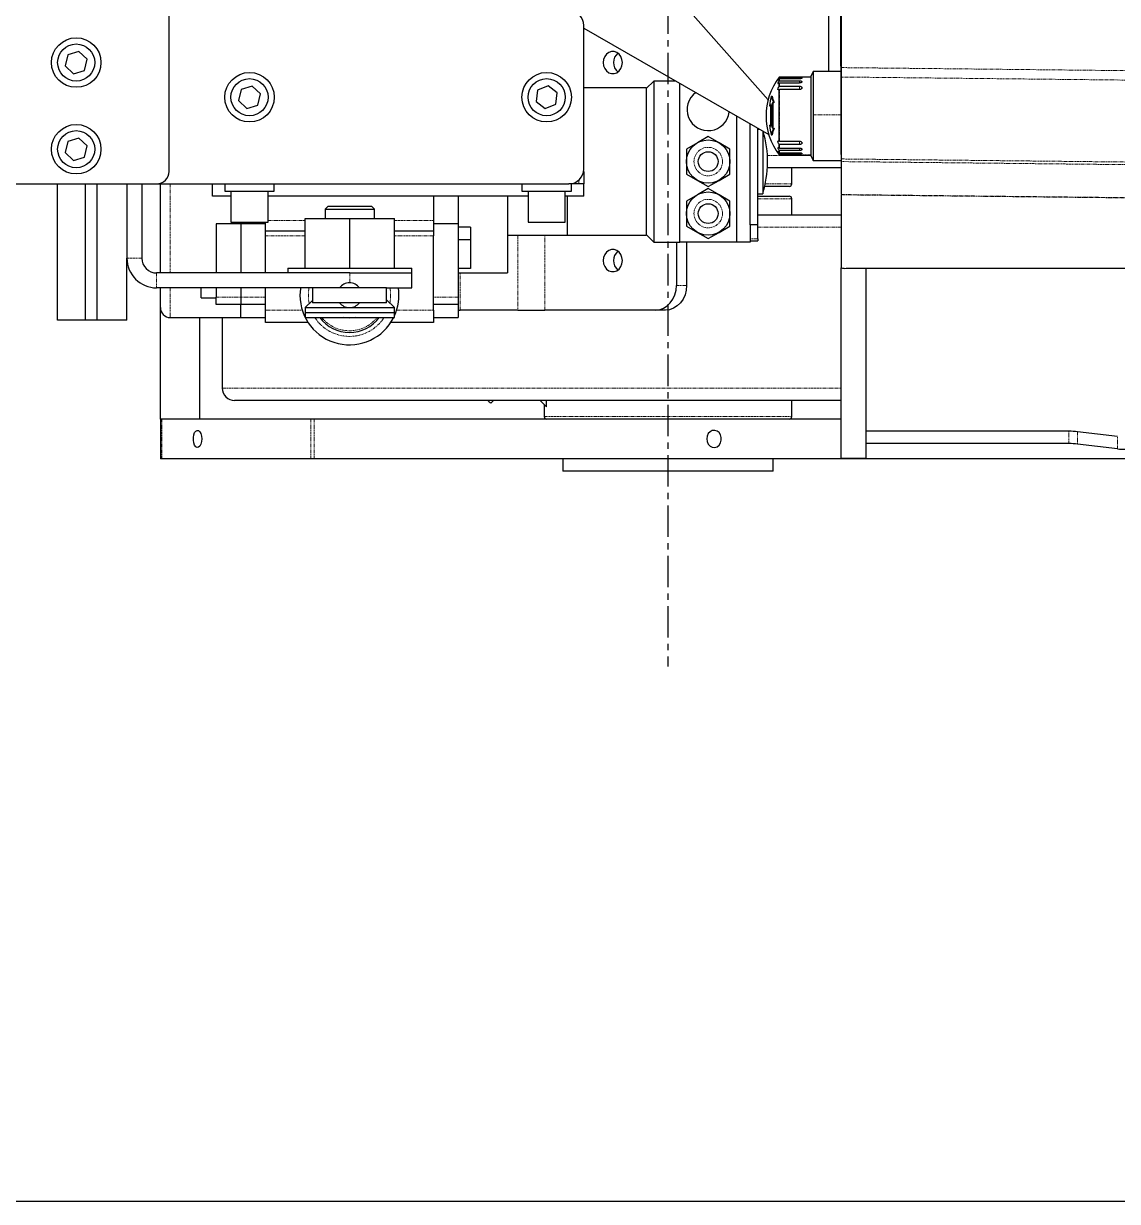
# Model space of a CAD drawing. Header units: millimetres. Extents: x -18594 to 273470, y -238787 to 48452.
# Drawn here: x 178464.8 to 178906.5, y -32694 to -32218.3 of the extents above; entities that cross this region are included whole.
import ezdxf

# ---------------------------------------------------------------- set-up
doc = ezdxf.new("R2010")
doc.units = ezdxf.units.MM
doc.linetypes.add('Xref AGV layout$0$CENTERX2', pattern=[20.32, 12.7, -2.54, 2.54, -2.54])
doc.linetypes.add('Xref AGV layout$0$PHANTOM', pattern=[2.5, 1.25, -0.25, 0.25, -0.25, 0.25, -0.25])
doc.layers.add('AM_BOR', color=4, linetype='Continuous', lineweight=25)
doc.layers.add('Xref AGV layout$0$ANNOTATION', color=5, linetype='Continuous')

# ---------------------------------------------------------------- blocks, each defined once
blk = doc.blocks.new('Xref AGV layout$0$A$C6D3E55E3')
at = {"color": 7, "linetype": 'Continuous', "lineweight": 25}
for p, q in [((2142.25, 702.23), (2142.25, 771.82)), ((2146.94, 762.73), (2146.94, 705.27)), ((2147.25, 761.24), (2147.25, 703.78)), ((2070.87, 743.82), (2117.7, 690.79)), ((1875.75, 661.82), (1875.75, 729.82)), ((2043.25, 721.32), (2043.23, 721.32)), ((2043.25, 662.82), (2043.25, 720.82)), ((2043.25, 719.67), (2117.95, 676.79)), ((1834.87, 708.98), (1833.83, 704.48)), ((1839.29, 710.32), (1834.87, 708.98)), ((1842.67, 707.17), (1839.29, 710.32)), ((1833.83, 704.48), (1837.2, 701.32)), ((1841.62, 702.67), (1842.67, 707.17)), ((2146.94, 705.27), (2147.25, 703.78)), ((1837.2, 701.32), (1841.62, 702.67)), ((2134.95, 699.98), (2122.36, 699.98)), ((2122.36, 699.73), (2130.38, 699.73)), ((2135.88, 702.23), (2134.95, 700.23)), ((2134.95, 700.23), (2134.95, 684.6)), ((2147.1, 702.23), (2135.88, 702.23)), ((2135.88, 702.23), (2135.88, 684.64)), ((2147.1, 703.01), (2147.1, 670.26)), ((2147.18, 701.58), (2147.25, 699.98)), ((2147.25, 699.98), (2147.25, 666.88)), ((1904.87, 694.98), (1903.83, 690.48)), ((1909.29, 696.32), (1904.87, 694.98)), ((1912.67, 693.17), (1909.29, 696.32)), ((2024.58, 694.63), (2023.98, 690.05)), ((2028.84, 696.4), (2024.58, 694.63)), ((2032.51, 693.6), (2028.84, 696.4)), ((2068.5, 695.57), (2043.25, 695.57)), ((2071.5, 698.32), (2068.5, 695.32)), ((2068.5, 695.57), (2068.5, 636.07)), ((2080.44, 698.32), (2071.5, 698.32)), ((2071.5, 698.32), (2071.5, 633.32)), ((2082, 633.32), (2082, 697.43)), ((2122.16, 698.38), (2122.16, 699.19)), ((2122.16, 696.17), (2122.16, 697.49)), ((2122.16, 674.11), (2122.16, 694.89)), ((2130.38, 699.28), (2122.36, 699.28)), ((2122.36, 698.48), (2130.38, 698.48)), ((2130.38, 697.56), (2122.36, 697.56)), ((2122.36, 696.26), (2130.38, 696.26)), ((2130.38, 694.94), (2122.36, 694.94)), ((1903.83, 690.48), (1907.2, 687.32)), ((1911.62, 688.67), (1912.67, 693.17)), ((2023.98, 690.05), (2027.65, 687.24)), ((2031.92, 689.02), (2032.51, 693.6)), ((2118.99, 692.19), (2119.32, 692.19)), ((2119.83, 689.84), (2120.18, 689.84)), ((1907.2, 687.32), (1911.62, 688.67)), ((2027.65, 687.24), (2031.92, 689.02)), ((2118.29, 688.38), (2118.61, 688.38)), ((2118.74, 680.32), (2118.74, 688.59)), ((2119.25, 689.09), (2119.25, 679.86)), ((2119.59, 689.09), (2119.59, 679.86)), ((2105, 633.32), (2105, 684.22)), ((2110.5, 640.32), (2110.5, 681.07)), ((2118.29, 680.48), (2118.61, 680.48)), ((2134.95, 684.6), (2134.95, 668.24)), ((2135.88, 684.64), (2135.88, 666.24)), ((2093.5, 675.93), (2089.12, 673.4)), ((2097.87, 673.4), (2093.5, 675.93)), ((2113.5, 640.32), (2113.5, 679.35)), ((2114.41, 678.82), (2113.5, 678.82)), ((2115.5, 678.2), (2115.5, 652.82)), ((2118.99, 676.63), (2119.32, 676.63)), ((2119.83, 679.15), (2120.18, 679.15)), ((1834.87, 673.98), (1833.83, 669.48)), ((1839.29, 675.32), (1834.87, 673.98)), ((1842.67, 672.17), (1839.29, 675.32)), ((1841.62, 667.67), (1842.67, 672.17)), ((2089.12, 673.4), (2084.75, 670.87)), ((2084.75, 670.87), (2084.75, 665.82)), ((2102.25, 670.87), (2097.87, 673.4)), ((2102.25, 665.82), (2102.25, 670.87)), ((2122.16, 671.36), (2122.16, 672.77)), ((2122.36, 674.07), (2130.38, 674.07)), ((2130.38, 672.68), (2122.36, 672.68)), ((2122.36, 671.3), (2130.38, 671.3)), ((1833.83, 669.48), (1837.2, 666.32)), ((1837.2, 666.32), (1841.62, 667.67)), ((2122.16, 669.5), (2122.16, 670.4)), ((2130.38, 670.3), (2122.36, 670.3)), ((2122.36, 669.41), (2130.38, 669.41)), ((2130.38, 668.87), (2122.36, 668.87)), ((2122.36, 668.48), (2134.95, 668.48)), ((2134.95, 668.24), (2134.95, 668.23)), ((2134.95, 668.23), (2135.88, 666.23)), ((2135.88, 666.24), (2135.88, 666.23)), ((2135.88, 666.23), (2147.22, 666.23)), ((2147.1, 670.26), (2147.25, 666.88)), ((2147.22, 667.41), (2147.22, 656.41)), ((2147.24, 666.36), (2147.25, 665.82)), ((2043.16, 661.82), (2043.25, 661.82)), ((2043.25, 662.32), (2043.23, 662.32)), ((2043.25, 661.82), (2043.25, 656.82)), ((2084.75, 665.82), (2084.75, 660.77)), ((2102.25, 660.77), (2102.25, 665.82)), ((2147.25, 663.32), (2117.43, 663.32)), ((2127.25, 656.82), (2127.25, 663.32)), ((2147.25, 665.82), (2147.25, 652.5)), ((1805.75, 656.82), (1870.75, 656.82)), ((1830.75, 601.82), (1830.75, 656.82)), ((1842.04, 601.82), (1842.04, 656.82)), ((1846.75, 601.82), (1846.75, 656.82)), ((1858.75, 656.82), (1858.75, 626.82)), ((1864.75, 656.82), (1864.75, 626.82)), ((1870.75, 656.82), (2037.25, 656.82)), ((1872.25, 620.82), (1872.25, 656.82)), ((1893.25, 651.82), (1893.25, 656.82)), ((1898.25, 656.82), (1898.25, 653.82)), ((1918.25, 653.82), (1918.25, 656.82)), ((2018.25, 656.82), (2018.25, 653.82)), ((2041.25, 656.82), (2037.25, 656.82)), ((2038.25, 653.82), (2038.25, 656.82)), ((2043.25, 656.82), (2041.25, 656.82)), ((2043.25, 651.82), (2043.25, 656.82)), ((2084.75, 660.77), (2089.12, 658.24)), ((2089.12, 658.24), (2093.5, 655.72)), ((2093.5, 655.72), (2097.87, 658.24)), ((2097.87, 658.24), (2102.25, 660.77)), ((1900.75, 651.82), (1893.25, 651.82)), ((1898.25, 653.82), (1918.25, 653.82)), ((1900.75, 653.82), (1900.75, 641.32)), ((1915.75, 641.32), (1915.75, 653.82)), ((2020.75, 651.82), (1915.75, 651.82)), ((1982.5, 651.82), (1982.5, 641.96)), ((1992.5, 651.82), (1992.5, 640.64)), ((2012.5, 651.82), (2012.5, 620.82)), ((2018.25, 653.82), (2038.25, 653.82)), ((2020.75, 653.82), (2020.75, 641.32)), ((2035.75, 641.32), (2035.75, 653.82)), ((2043.25, 651.82), (2035.75, 651.82)), ((2036.5, 651.82), (2036.5, 636.07)), ((2089.12, 652.4), (2084.75, 649.87)), ((2093.5, 654.93), (2089.12, 652.4)), ((2097.87, 652.4), (2093.5, 654.93)), ((2102.25, 649.87), (2097.87, 652.4)), ((2113.5, 652.82), (2115.5, 652.82)), ((2113.5, 651.82), (2126.25, 651.82)), ((2126.25, 655.82), (2116.33, 655.82)), ((2147.22, 656.41), (2147.25, 652.5)), ((2147.25, 652.21), (2147.25, 622.95)), ((1940, 647.82), (1938.75, 646.57)), ((1940, 647.82), (1957.5, 647.82)), ((1958.75, 646.57), (1957.5, 647.82)), ((2084.75, 649.87), (2084.75, 644.82)), ((2102.25, 644.82), (2102.25, 649.87)), ((2127.25, 644.32), (2127.25, 650.82)), ((1930.75, 622.82), (1930.75, 642.82)), ((1930.75, 642.82), (1948.75, 642.82)), ((1938.75, 646.57), (1938.75, 642.82)), ((1938.75, 646.57), (1958.75, 646.57)), ((1948.75, 622.82), (1948.75, 642.82)), ((1948.75, 642.82), (1966.75, 642.82)), ((1958.75, 642.82), (1958.75, 646.57)), ((1966.75, 622.82), (1966.75, 642.82)), ((2084.75, 644.82), (2084.75, 639.77)), ((2102.25, 639.77), (2102.25, 644.82)), ((2113.5, 644.32), (2147.25, 644.32)), ((1904.75, 640.64), (1894.75, 640.64)), ((1894.75, 640.64), (1894.75, 620.82)), ((1900.75, 641.32), (1915.75, 641.32)), ((1904.75, 640.64), (1904.75, 641.32)), ((1904.75, 640.64), (1904.75, 620.82)), ((1914.75, 640.64), (1904.75, 640.64)), ((1914.75, 637.82), (1914.75, 641.32)), ((1914.75, 637.82), (1930.75, 637.82)), ((1914.75, 635.82), (1914.75, 637.82)), ((1966.75, 637.82), (1982.5, 637.82)), ((1982.5, 641.96), (1982.5, 637.82)), ((1992.5, 640.64), (1982.5, 640.64)), ((1982.5, 637.82), (1982.5, 635.82)), ((1992.5, 640.64), (1992.5, 611.07)), ((1997.5, 639.29), (1992.5, 639.29)), ((1997.5, 639.29), (1997.5, 634.28)), ((2020.75, 641.32), (2035.75, 641.32)), ((2084.75, 639.77), (2089.12, 637.24)), ((2097.87, 637.24), (2102.25, 639.77)), ((2110.5, 640.32), (2110.5, 633.32)), ((2113.5, 640.32), (2110.5, 640.32)), ((2113.5, 634.63), (2113.5, 640.32)), ((1914.75, 620.82), (1914.75, 635.82)), ((1982.5, 605.82), (1982.5, 635.82)), ((1997.5, 634.28), (1992.5, 634.28)), ((1997.5, 634.28), (1997.5, 622.61)), ((2012.5, 636.07), (2036.5, 636.07)), ((2036.5, 636.07), (2068.5, 636.07)), ((2068.5, 636.32), (2071.5, 633.32)), ((2071.5, 633.32), (2082, 633.32)), ((2080.66, 633.32), (2080.66, 615.82)), ((2105, 633.32), (2082, 633.32)), ((2084.8, 633.32), (2084.8, 615.82)), ((2089.12, 637.24), (2093.5, 634.72)), ((2093.5, 634.72), (2097.87, 637.24)), ((2110.5, 633.32), (2105, 633.32)), ((2110.5, 633.82), (2113.5, 633.82)), ((2113.5, 634.63), (2113.5, 633.82)), ((1858.75, 601.82), (1858.75, 626.82)), ((1948.75, 620.82), (1870.75, 620.82)), ((1923.75, 622.82), (1923.75, 620.82)), ((1923.75, 622.82), (1973.75, 622.82)), ((1948.75, 620.82), (1973.75, 620.82)), ((1973.75, 620.82), (1973.75, 622.82)), ((1973.75, 614.82), (1973.75, 620.82)), ((1997.5, 622.61), (1992.5, 622.61)), ((1992.5, 620.82), (2012.5, 620.82)), ((2147.25, 545.85), (2147.25, 622.95)), ((2149.25, 622.71), (2633.98, 622.71)), ((2157.25, 545.85), (2157.25, 622.71)), ((1933.62, 614.82), (1870.75, 614.82)), ((1872.25, 606.82), (1872.25, 614.82)), ((1888.75, 610.82), (1888.75, 614.82)), ((1894.75, 614.82), (1894.75, 611.07)), ((1904.75, 614.82), (1904.75, 611.07)), ((1914.75, 605.82), (1914.75, 614.82)), ((1933.62, 614.82), (1933.62, 608.82)), ((1963.62, 614.82), (1933.62, 614.82)), ((1963.62, 608.82), (1963.62, 614.82)), ((1963.62, 614.82), (1973.75, 614.82)), ((1888.75, 610.82), (1894.75, 610.82)), ((1894.75, 608.07), (1894.75, 611.07)), ((1904.75, 611.07), (1904.75, 608.07)), ((1933.62, 609.7), (1930.75, 606.82)), ((1966.75, 606.82), (1963.62, 609.95)), ((1992.5, 611.07), (1992.5, 608.07)), ((1872.25, 561.82), (1872.25, 606.82)), ((1904.75, 608.07), (1894.75, 608.07)), ((1904.75, 602.82), (1904.75, 608.07)), ((1914.75, 608.07), (1904.75, 608.07)), ((1914.75, 600.82), (1914.75, 605.82)), ((1930.7, 604.82), (1930.7, 602.82)), ((1930.7, 604.82), (1966.8, 604.82)), ((1930.75, 606.82), (1930.75, 604.82)), ((1930.75, 606.82), (1966.75, 606.82)), ((1963.62, 608.82), (1933.62, 608.82)), ((1966.75, 604.82), (1966.75, 606.82)), ((1966.8, 602.82), (1966.8, 604.82)), ((1992.5, 608.07), (1982.5, 608.07)), ((1982.5, 605.82), (1982.5, 600.82)), ((1992.5, 608.07), (1992.5, 602.82)), ((1992.5, 605.82), (1993.29, 605.82)), ((2016.6, 605.82), (1993.29, 605.82)), ((2016.6, 605.82), (2027.58, 605.82)), ((2072.1, 605.82), (2027.58, 605.82)), ((2076.24, 605.82), (2072.1, 605.82)), ((1842.04, 601.82), (1830.75, 601.82)), ((1846.75, 601.82), (1842.04, 601.82)), ((1858.75, 601.82), (1846.75, 601.82)), ((1876.25, 602.82), (1904.75, 602.82)), ((1888.25, 561.82), (1888.25, 602.82)), ((1897.25, 602.82), (1897.25, 574.32)), ((1904.75, 602.82), (1914.75, 602.82)), ((1931.92, 600.82), (1914.75, 600.82)), ((1930.7, 602.82), (1966.8, 602.82)), ((1982.5, 600.82), (1965.33, 600.82)), ((1982.5, 602.82), (1992.5, 602.82)), ((2075.76, 569.32), (1902.25, 569.32)), ((2005.68, 568.18), (2006.82, 569.32)), ((2025.67, 569.32), (2028.18, 566.81)), ((2027.25, 567.74), (2027.25, 562.82)), ((2028.18, 566.81), (2028.18, 569.32)), ((2147.25, 569.32), (2075.76, 569.32)), ((2127.25, 562.82), (2127.25, 569.32)), ((1872.25, 561.82), (1872.25, 545.82)), ((1872.79, 561.82), (1872.25, 561.82)), ((1933.02, 561.82), (1872.79, 561.82)), ((1934.41, 561.82), (1933.02, 561.82)), ((2147.25, 561.82), (1934.41, 561.82)), ((2239.18, 556.88), (2157.25, 556.88)), ((2258.78, 554.74), (2242.71, 556.7)), ((2157.25, 545.9), (2157.25, 551.92)), ((2239.18, 551.92), (2157.25, 551.92)), ((2258.78, 549.78), (2242.71, 551.74)), ((1872.79, 545.82), (1872.25, 545.82)), ((1933.02, 545.82), (1872.79, 545.82)), ((1934.41, 545.82), (1933.02, 545.82)), ((2147.25, 545.82), (1934.41, 545.82)), ((2034.75, 545.82), (2034.75, 540.82)), ((2119.75, 540.82), (2119.75, 545.82)), ((2157.25, 545.85), (2147.25, 545.85)), ((2147.25, 545.85), (2147.25, 545.82)), ((2157.25, 545.82), (2147.25, 545.82)), ((2157.25, 545.85), (2157.25, 545.82)), ((2263.33, 545.82), (2157.25, 545.82)), ((2107.3, 540.82), (2034.75, 540.82)), ((2119.75, 540.82), (2107.3, 540.82))]:
    blk.add_line(p, q, dxfattribs=at)
at = {"color": 8, "linetype": 'Xref AGV layout$0$PHANTOM', "lineweight": 18}
for p, q in [((2122.16, 699.63), (2122.16, 699.88)), ((2122.36, 699.73), (2122.36, 699.98)), ((2130.38, 699.73), (2130.38, 699.28)), ((2147.25, 703.78), (3144.55, 693.07)), ((3144.86, 689.27), (2147.25, 699.98)), ((2122.36, 698.48), (2122.36, 699.28)), ((2122.36, 696.26), (2122.36, 697.56)), ((2122.36, 674.07), (2122.36, 694.94)), ((2130.38, 698.48), (2130.38, 697.56)), ((2130.38, 696.26), (2130.38, 695.08)), ((2130.38, 695.08), (2130.38, 694.94)), ((2118.61, 688.73), (2118.71, 688.73)), ((2119.25, 689.09), (2119.59, 689.09)), ((2119.4, 689.48), (2119.74, 689.48)), ((2135.88, 684.64), (2147.1, 684.64)), ((2118.61, 680.16), (2118.7, 680.16)), ((2119.25, 679.86), (2119.59, 679.86)), ((2119.4, 679.47), (2119.74, 679.47)), ((2122.36, 671.3), (2122.36, 672.68)), ((2130.38, 674.07), (2130.38, 673.87)), ((2130.38, 673.87), (2130.38, 672.68)), ((2130.38, 671.3), (2130.38, 670.3)), ((2117.43, 668.32), (2134.95, 668.32)), ((2122.16, 668.58), (2122.16, 668.98)), ((2122.36, 669.41), (2122.36, 670.3)), ((2122.36, 668.49), (2122.36, 668.87)), ((2134.95, 668.49), (2122.36, 668.49)), ((2122.36, 668.48), (2122.36, 668.49)), ((2130.38, 669.41), (2130.38, 668.87)), ((2134.95, 668.24), (2135.88, 666.24)), ((2147.25, 666.88), (3149.97, 656.11)), ((3150.22, 655.04), (2147.25, 665.82)), ((1876.25, 656.82), (1876.25, 620.82)), ((2041.25, 656.82), (2041.25, 658.35)), ((2116.55, 656.82), (2127.25, 656.82)), ((2147.25, 652.5), (3156.35, 641.66)), ((3156.42, 641.55), (2147.25, 652.39)), ((2127.25, 650.82), (2113.5, 650.82)), ((1915.75, 641.96), (1930.75, 641.96)), ((1966.75, 641.96), (1982.5, 641.96)), ((2147.25, 639.32), (2113.5, 639.32)), ((1930.75, 635.82), (1914.75, 635.82)), ((1982.5, 635.82), (1966.75, 635.82)), ((2016.6, 636.07), (2016.6, 605.82)), ((2027.58, 605.82), (2027.58, 636.07)), ((2113.5, 634.63), (2110.5, 634.63)), ((1864.75, 626.82), (1858.75, 626.82)), ((1870.75, 620.82), (1870.75, 614.82)), ((1948.75, 620.82), (1948.75, 616.82)), ((1993.29, 605.82), (1993.29, 620.82)), ((1876.25, 614.82), (1876.25, 602.82)), ((2080.66, 615.82), (2084.8, 615.82)), ((1894.75, 611.07), (1904.75, 611.07)), ((1914.75, 611.07), (1904.75, 611.07)), ((1992.5, 611.07), (1982.5, 611.07)), ((1914.75, 605.82), (1929.54, 605.82)), ((1967.7, 605.82), (1982.5, 605.82)), ((1897.25, 574.32), (2147.25, 574.32)), ((1872.79, 561.82), (1872.79, 545.82)), ((1933.02, 561.82), (1933.02, 545.82)), ((1934.41, 561.82), (1934.41, 545.82)), ((2027.25, 562.82), (2076.82, 562.82)), ((2076.82, 562.82), (2127.25, 562.82)), ((2239.18, 551.92), (2239.18, 556.88)), ((2242.71, 556.7), (2242.71, 551.74)), ((2258.78, 549.78), (2258.78, 554.74)), ((2263.3, 545.9), (2157.25, 545.9))]:
    blk.add_line(p, q, dxfattribs=at)
at = {"color": 7, "linetype": 'Continuous', "lineweight": 25, "flags": 128}
for points in [[(2058.83, 705.82), (2058.68, 707.09), (2058.22, 708.25), (2057.5, 709.22), (2056.58, 709.92), (2055.53, 710.28), (2054.43, 710.28), (2053.38, 709.92), (2052.46, 709.22), (2051.74, 708.25), (2051.28, 707.09), (2051.13, 705.82), (2051.28, 704.55), (2051.74, 703.39), (2052.46, 702.42), (2053.38, 701.73), (2054.43, 701.37), (2055.53, 701.37), (2056.58, 701.73), (2057.5, 702.42), (2058.22, 703.39), (2058.68, 704.55), (2058.83, 705.82)], [(2058.83, 625.82), (2058.68, 627.09), (2058.22, 628.25), (2057.5, 629.22), (2056.58, 629.92), (2055.53, 630.28), (2054.43, 630.28), (2053.38, 629.92), (2052.46, 629.22), (2051.74, 628.25), (2051.28, 627.09), (2051.13, 625.82), (2051.28, 624.55), (2051.74, 623.39), (2052.46, 622.42), (2053.38, 621.73), (2054.43, 621.37), (2055.53, 621.37), (2056.58, 621.73), (2057.5, 622.42), (2058.22, 623.39), (2058.68, 624.55), (2058.83, 625.82)], [(1928.85, 614.82), (1928.8, 614.49), (1928.62, 611.82)], [(2072.1, 605.82), (2073.77, 606.01), (2075.38, 606.58), (2076.86, 607.51), (2078.16, 608.75), (2079.22, 610.27), (2080.01, 612), (2080.5, 613.87), (2080.66, 615.82)], [(2084.8, 615.82), (2084.63, 613.87), (2084.15, 612), (2083.35, 610.27), (2082.29, 608.75), (2080.99, 607.51), (2079.51, 606.58), (2077.91, 606.01), (2076.24, 605.82)], [(1948.62, 602.51), (1946.81, 602.69), (1946.23, 602.82)], [(1951.02, 602.82), (1950.44, 602.69), (1948.62, 602.51)], [(1888.99, 553.82), (1888.89, 552.7), (1888.62, 551.7), (1888.21, 550.93), (1887.68, 550.48), (1887.12, 550.38), (1886.57, 550.66), (1886.09, 551.28), (1885.74, 552.18), (1885.56, 553.25), (1885.56, 554.39), (1885.74, 555.46), (1886.09, 556.36), (1886.57, 556.98), (1887.12, 557.26), (1887.68, 557.17), (1888.21, 556.71), (1888.62, 555.94), (1888.89, 554.94), (1888.99, 553.82)], [(2092.92, 553.82), (2093.08, 552.7), (2093.55, 551.7), (2094.26, 550.93), (2095.15, 550.48), (2096.12, 550.38), (2097.06, 550.66), (2097.88, 551.28), (2098.48, 552.18), (2098.79, 553.25), (2098.79, 554.39), (2098.48, 555.46), (2097.88, 556.36), (2097.06, 556.98), (2096.12, 557.26), (2095.15, 557.17), (2094.26, 556.71), (2093.55, 555.94), (2093.08, 554.94), (2092.92, 553.82)]]:
    blk.add_lwpolyline(points, dxfattribs=at)
at = {"color": 7, "linetype": 'Continuous', "lineweight": 25}
for centre, radius in [((1838.25, 705.82), 10), ((1838.25, 705.82), 7.5), ((1908.25, 691.82), 10), ((2028.25, 691.82), 10), ((1908.25, 691.82), 7.5), ((2028.25, 691.82), 7.5), ((1838.25, 670.82), 10), ((1838.25, 670.82), 7.5), ((2093.5, 665.82), 8.75), ((2093.5, 665.82), 4), ((2093.5, 644.82), 8.75), ((2093.5, 644.82), 4)]:
    blk.add_circle(centre, radius, dxfattribs=at)
at = {"color": 8, "linetype": 'Xref AGV layout$0$PHANTOM', "lineweight": 18}
for centre in [(2093.5, 665.82), (2093.5, 644.82)]:
    blk.add_circle(centre, 5.75, dxfattribs=at)
at = {"color": 7, "linetype": 'Continuous', "lineweight": 25}
for centre, radius, start, end in [((2037.25, 720.82), 6, 0, 90), ((2059.94, 705.94), 4.68, 128.1646, 181.4608), ((2059.94, 705.7), 4.68, 178.5399, 231.8347), ((2142.55, 684.23), 25.7, 142.4801, 217.5199), ((2122.36, 699.73), 0.25, 90, 142.4801), ((2093.5, 686.82), 8.5, 126.0246, 353.2437), ((2141.61, 686.05), 23.44, 164.816, 174.2976), ((2126.5, 693.56), 7.63, 190.3647, 209.1678), ((2126.75, 693.57), 7.55, 190.5191, 209.5527), ((2128.21, 679.3), 13.46, 128.5061, 130.8811), ((2128.53, 679.18), 13.54, 128.0815, 130.4638), ((2125.92, 681.74), 10.11, 136.2699, 138.9753), ((2141.98, 682.82), 23.81, 185.6541, 195.0622), ((2125.2, 687.12), 9.59, 223.8432, 226.5528), ((2125.48, 687.16), 9.59, 224.2182, 225.3325), ((2074.25, 665.82), 43.25, 342.5077, 16.4428), ((2127.44, 675.2), 8.57, 152.5683, 170.3736), ((2127.68, 675.2), 8.48, 152.1998, 170.2314), ((2127.63, 689.96), 13.33, 231.9017, 234.2113), ((2127.92, 690.06), 13.37, 232.3057, 234.6297), ((2122.36, 668.73), 0.25, 217.5199, 270), ((1870.75, 661.82), 5, 270, 0), ((2037.25, 662.82), 6, 270, 0), ((2126.25, 656.82), 1, 270, 0), ((2126.25, 650.82), 1, 0, 90), ((2059.94, 625.94), 4.68, 128.1653, 181.4601), ((1870.75, 626.82), 12, 180, 270), ((1870.75, 626.82), 6, 180, 270), ((2059.94, 625.7), 4.68, 178.5392, 231.8354), ((2148.76, 626.99), 4.31, 249.5471, 276.5554), ((1948.62, 611.82), 5, 36.8699, 143.1301), ((1948.62, 611.82), 20, 335.3332, 8.6269), ((1948.62, 611.82), 20, 180, 333.2563), ((1876.25, 606.82), 4, 180, 270), ((1948.62, 611.82), 5, 216.8699, 323.1301), ((1948.62, 611.82), 15, 216.8699, 323.1301), ((1902.25, 574.32), 5, 180, 270), ((2048.77, 613.63), 62.63, 225.023, 226.5211), ((2028.25, 562.82), 1, 180, 270), ((2126.25, 562.82), 1, 270, 0), ((2239.39, 525.97), 30.91, 83.8275, 90.3934), ((2239.39, 521.03), 30.89, 83.8257, 90.3952), ((2262.11, 580.49), 30.89, 263.8256, 270.3953)]:
    blk.add_arc(centre, radius, start, end, dxfattribs=at)
at = {"color": 8, "linetype": 'Xref AGV layout$0$PHANTOM', "lineweight": 18}
for radius, start, end in [(16.61, 169.5931, 191.7581), (16.61, 348.9742, 10.4069), (16.61, 212.814, 270), (14.33, 218.9186, 270), (14.33, 270, 321.0814), (16.61, 270, 327.186)]:
    blk.add_arc((1948.62, 611.82), radius, start, end, dxfattribs=at)
at = {"color": 7, "linetype": 'Continuous', "lineweight": 25}
for points, knots in [([(2146.94, 705.27), (2146.96, 704.87), (2146.98, 704.43), (2147.01, 704.13), (2147.02, 704.1)], [0, 0, 0, 0, 0.900443, 1, 1, 1, 1]), ([(2122.16, 699.19), (2122.07, 699.09), (2121.91, 698.91), (2121.75, 698.78), (2121.67, 698.77), (2121.68, 698.84), (2121.74, 698.99), (2121.86, 699.19), (2122.01, 699.41), (2122.12, 699.57), (2122.16, 699.63)], [0, 0, 0, 0, 0.196084, 0.324158, 0.453061, 0.563754, 0.666921, 0.777317, 0.905879, 1, 1, 1, 1]), ([(2122.16, 699.63), (2122.18, 699.65), (2122.2, 699.68), (2122.25, 699.71), (2122.31, 699.73), (2122.34, 699.73), (2122.36, 699.73)], [0, 0, 0, 0, 0.253716, 0.503942, 0.75238, 1, 1, 1, 1]), ([(2130.38, 699.73), (2130.49, 699.73), (2130.71, 699.73), (2131, 699.7), (2131.22, 699.65), (2131.34, 699.58), (2131.36, 699.51), (2131.27, 699.43), (2131.07, 699.36), (2130.8, 699.3), (2130.56, 699.28), (2130.41, 699.28), (2130.38, 699.28)], [0, 0, 0, 0, 0.108379, 0.216783, 0.324806, 0.432028, 0.538404, 0.644326, 0.750501, 0.857398, 0.965166, 1, 1, 1, 1]), ([(2147.02, 704.11), (2147.05, 703.71), (2147.11, 702.9), (2147.16, 702.03), (2147.18, 701.58)], [0, 0, 0, 0, 0.476099, 1, 1, 1, 1]), ([(2147.25, 703.78), (2147.25, 703.69), (2147.25, 703.51), (2147.25, 703.25), (2147.25, 702.99), (2147.25, 702.75), (2147.25, 702.51), (2147.25, 702.28), (2147.25, 702.05), (2147.25, 701.84), (2147.25, 701.58), (2147.25, 701.28), (2147.25, 700.94), (2147.25, 700.61), (2147.25, 700.28), (2147.25, 700.09), (2147.25, 699.98)], [0, 0, 0, 0, 0.058211, 0.115772, 0.172682, 0.228941, 0.284551, 0.339511, 0.393821, 0.447482, 0.500494, 0.590765, 0.68585, 0.78575, 0.890467, 1, 1, 1, 1]), ([(2122.16, 697.49), (2122.07, 697.42), (2121.91, 697.29), (2121.75, 697.25), (2121.67, 697.32), (2121.68, 697.47), (2121.74, 697.67), (2121.86, 697.91), (2122.01, 698.16), (2122.12, 698.32), (2122.16, 698.38)], [0, 0, 0, 0, 0.196087, 0.32418, 0.453063, 0.56375, 0.666928, 0.777317, 0.905879, 1, 1, 1, 1]), ([(2122.16, 694.89), (2122.07, 694.85), (2121.91, 694.78), (2121.75, 694.83), (2121.67, 694.98), (2121.68, 695.19), (2121.74, 695.44), (2121.86, 695.7), (2122.01, 695.96), (2122.12, 696.11), (2122.16, 696.17)], [0, 0, 0, 0, 0.1960696, 0.3241494, 0.453042, 0.5637413, 0.6669339, 0.7773152, 0.9058824, 1, 1, 1, 1]), ([(2122.36, 699.28), (2122.34, 699.28), (2122.31, 699.28), (2122.25, 699.26), (2122.2, 699.23), (2122.18, 699.21), (2122.16, 699.19)], [0, 0, 0, 0, 0.247619, 0.49603, 0.746255, 1, 1, 1, 1]), ([(2122.16, 698.38), (2122.18, 698.4), (2122.2, 698.43), (2122.25, 698.46), (2122.31, 698.48), (2122.34, 698.48), (2122.36, 698.48)], [0, 0, 0, 0, 0.253739, 0.503915, 0.752387, 1, 1, 1, 1]), ([(2122.36, 697.56), (2122.34, 697.56), (2122.31, 697.56), (2122.25, 697.54), (2122.2, 697.52), (2122.18, 697.5), (2122.16, 697.49)], [0, 0, 0, 0, 0.247618, 0.496063, 0.746328, 1, 1, 1, 1]), ([(2122.16, 696.17), (2122.18, 696.18), (2122.2, 696.21), (2122.25, 696.24), (2122.31, 696.26), (2122.34, 696.26), (2122.36, 696.26)], [0, 0, 0, 0, 0.253742, 0.503964, 0.752394, 1, 1, 1, 1]), ([(2122.16, 694.89), (2122.18, 694.9), (2122.22, 694.92), (2122.28, 694.93), (2122.33, 694.94), (2122.36, 694.94)], [0, 0, 0, 0, 0.368715, 0.621387, 1, 1, 1, 1]), ([(2130.38, 698.48), (2130.49, 698.48), (2130.71, 698.47), (2131, 698.4), (2131.22, 698.29), (2131.34, 698.15), (2131.36, 697.99), (2131.27, 697.84), (2131.07, 697.7), (2130.8, 697.6), (2130.56, 697.57), (2130.41, 697.56), (2130.38, 697.56)], [0, 0, 0, 0, 0.108377, 0.216785, 0.324811, 0.432038, 0.538409, 0.644327, 0.750498, 0.857405, 0.965165, 1, 1, 1, 1]), ([(2130.38, 696.26), (2130.49, 696.26), (2130.71, 696.24), (2131, 696.13), (2131.22, 695.97), (2131.34, 695.77), (2131.36, 695.54), (2131.27, 695.32), (2131.07, 695.13), (2130.8, 694.99), (2130.56, 694.94), (2130.41, 694.94), (2130.38, 694.94)], [0, 0, 0, 0, 0.108377, 0.216782, 0.324807, 0.432041, 0.538405, 0.64433, 0.750501, 0.857401, 0.965164, 1, 1, 1, 1]), ([(2118.61, 688.73), (2118.62, 688.74), (2118.66, 688.77), (2118.7, 688.76), (2118.73, 688.71), (2118.74, 688.64), (2118.74, 688.6), (2118.74, 688.59)], [0, 0, 0, 0, 0.2349361, 0.470146, 0.6956415, 0.902618, 1, 1, 1, 1]), ([(2119.4, 689.48), (2119.38, 689.46), (2119.35, 689.42), (2119.3, 689.32), (2119.27, 689.22), (2119.26, 689.13), (2119.25, 689.1), (2119.25, 689.09)], [0, 0, 0, 0, 0.252986, 0.506717, 0.742072, 0.949925, 1, 1, 1, 1]), ([(2119.59, 689.09), (2119.59, 689.12), (2119.59, 689.18), (2119.62, 689.27), (2119.65, 689.36), (2119.69, 689.43), (2119.73, 689.47), (2119.74, 689.48)], [0, 0, 0, 0, 0.188485, 0.376585, 0.573204, 0.790587, 1, 1, 1, 1]), ([(2118.74, 680.32), (2118.74, 680.29), (2118.74, 680.23), (2118.72, 680.17), (2118.69, 680.13), (2118.65, 680.13), (2118.62, 680.15), (2118.61, 680.16)], [0, 0, 0, 0, 0.189817, 0.379476, 0.575372, 0.786478, 1, 1, 1, 1]), ([(2119.25, 679.86), (2119.26, 679.83), (2119.26, 679.77), (2119.28, 679.68), (2119.31, 679.59), (2119.36, 679.52), (2119.39, 679.49), (2119.4, 679.47)], [0, 0, 0, 0, 0.189199, 0.378049, 0.575169, 0.792607, 1, 1, 1, 1]), ([(2119.74, 679.47), (2119.72, 679.49), (2119.68, 679.53), (2119.63, 679.62), (2119.6, 679.73), (2119.59, 679.81), (2119.59, 679.85), (2119.59, 679.86)], [0, 0, 0, 0, 0.25406, 0.508862, 0.74459, 0.951891, 1, 1, 1, 1]), ([(2122.16, 672.77), (2122.07, 672.9), (2121.91, 673.13), (2121.75, 673.49), (2121.67, 673.78), (2121.68, 673.99), (2121.74, 674.12), (2121.86, 674.19), (2122.01, 674.18), (2122.12, 674.13), (2122.16, 674.11)], [0, 0, 0, 0, 0.1960879, 0.3241574, 0.4530332, 0.5637553, 0.6669259, 0.7772904, 0.9058654, 1, 1, 1, 1]), ([(2122.16, 670.4), (2122.07, 670.54), (2121.91, 670.78), (2121.75, 671.11), (2121.67, 671.35), (2121.68, 671.5), (2121.74, 671.57), (2121.86, 671.56), (2122.01, 671.49), (2122.12, 671.4), (2122.16, 671.36)], [0, 0, 0, 0, 0.196079, 0.324157, 0.453055, 0.563753, 0.666942, 0.777321, 0.905874, 1, 1, 1, 1]), ([(2122.36, 674.07), (2122.33, 674.07), (2122.28, 674.07), (2122.22, 674.09), (2122.18, 674.1), (2122.16, 674.11)], [0, 0, 0, 0, 0.3786007, 0.6313688, 1, 1, 1, 1]), ([(2122.36, 672.68), (2122.34, 672.68), (2122.31, 672.68), (2122.25, 672.7), (2122.2, 672.73), (2122.18, 672.76), (2122.16, 672.77)], [0, 0, 0, 0, 0.2476451, 0.4961386, 0.7463187, 1, 1, 1, 1]), ([(2122.16, 671.36), (2122.18, 671.36), (2122.2, 671.34), (2122.25, 671.32), (2122.31, 671.3), (2122.34, 671.3), (2122.36, 671.3)], [0, 0, 0, 0, 0.253743, 0.503931, 0.752417, 1, 1, 1, 1]), ([(2130.38, 674.07), (2130.49, 674.06), (2130.71, 674.04), (2131, 673.92), (2131.22, 673.73), (2131.34, 673.5), (2131.36, 673.27), (2131.27, 673.05), (2131.07, 672.86), (2130.8, 672.73), (2130.56, 672.68), (2130.41, 672.68), (2130.38, 672.68)], [0, 0, 0, 0, 0.108379, 0.216767, 0.324819, 0.432039, 0.538403, 0.644336, 0.750507, 0.857399, 0.965164, 1, 1, 1, 1]), ([(2130.38, 671.3), (2130.49, 671.29), (2130.71, 671.28), (2131, 671.19), (2131.22, 671.05), (2131.34, 670.88), (2131.36, 670.71), (2131.27, 670.56), (2131.07, 670.43), (2130.8, 670.34), (2130.56, 670.3), (2130.41, 670.3), (2130.38, 670.3)], [0, 0, 0, 0, 0.108381, 0.216774, 0.324802, 0.432042, 0.538379, 0.64434, 0.750499, 0.857394, 0.965165, 1, 1, 1, 1]), ([(2122.16, 668.98), (2122.07, 669.11), (2121.91, 669.34), (2121.75, 669.63), (2121.67, 669.8), (2121.68, 669.88), (2121.74, 669.88), (2121.86, 669.8), (2122.01, 669.66), (2122.12, 669.55), (2122.16, 669.5)], [0, 0, 0, 0, 0.196076, 0.324171, 0.453041, 0.563757, 0.666902, 0.777313, 0.90588, 1, 1, 1, 1]), ([(2122.36, 670.3), (2122.34, 670.3), (2122.31, 670.31), (2122.25, 670.33), (2122.2, 670.36), (2122.18, 670.39), (2122.16, 670.4)], [0, 0, 0, 0, 0.2476222, 0.4961173, 0.7462791, 1, 1, 1, 1]), ([(2122.16, 669.5), (2122.18, 669.48), (2122.2, 669.46), (2122.25, 669.43), (2122.31, 669.42), (2122.34, 669.41), (2122.36, 669.41)], [0, 0, 0, 0, 0.253634, 0.503953, 0.752339, 1, 1, 1, 1]), ([(2122.36, 668.87), (2122.34, 668.88), (2122.31, 668.88), (2122.25, 668.9), (2122.2, 668.93), (2122.18, 668.96), (2122.16, 668.98)], [0, 0, 0, 0, 0.247592, 0.496045, 0.746258, 1, 1, 1, 1]), ([(2130.38, 669.41), (2130.49, 669.41), (2130.71, 669.4), (2131, 669.35), (2131.22, 669.27), (2131.34, 669.17), (2131.36, 669.08), (2131.27, 669), (2131.07, 668.93), (2130.8, 668.89), (2130.56, 668.88), (2130.41, 668.87), (2130.38, 668.87)], [0, 0, 0, 0, 0.108382, 0.216782, 0.324812, 0.432038, 0.538407, 0.644323, 0.750507, 0.857403, 0.965166, 1, 1, 1, 1]), ([(2147.18, 668.45), (2147.19, 668.27), (2147.2, 667.89), (2147.22, 667.35), (2147.24, 666.79), (2147.24, 666.52), (2147.24, 666.36)], [0, 0, 0, 0, 0.1916188, 0.4125129, 0.6768441, 1, 1, 1, 1]), ([(2147.25, 666.88), (2147.25, 666.83), (2147.25, 666.74), (2147.25, 666.6), (2147.25, 666.47), (2147.25, 666.34), (2147.25, 666.22), (2147.25, 666.1), (2147.25, 665.99), (2147.25, 665.9), (2147.25, 665.84), (2147.25, 665.82)], [0, 0, 0, 0, 0.0931245, 0.1907457, 0.2928634, 0.3994779, 0.510589, 0.6261967, 0.7463012, 0.8709023, 1, 1, 1, 1])]:
    blk.add_open_spline(points, degree=3, knots=knots, dxfattribs=at)
at = {"layer": 'Xref AGV layout$0$ANNOTATION', "linetype": 'Xref AGV layout$0$CENTERX2'}
blk.add_line((2077.25, 1786.75), (2077.25, 461.89), dxfattribs=at)
at = {"layer": 'Xref AGV layout$0$ANNOTATION'}
blk.add_point((2077.25, 540.82), dxfattribs=at)
blk = doc.blocks.new('Xref AGV layout$0$AGV single reverse')
blk.add_lwpolyline([(31012.9, -237035.38), (37046.11, -237035.38), (37046.11, -238787.38), (31012.9, -238787.38)], close=True)
blk.add_blockref('Xref AGV layout$0$A$C6D3E55E3', (33309.86, -239033.2))
blk = doc.blocks.new('Xref AGV layout')
blk.add_blockref('Xref AGV layout$0$AGV single reverse', (143337.9, 206093.38))

msp = doc.modelspace()

# ---------------------------------------------------------------- block references
at = {"layer": 'AM_BOR'}
msp.add_blockref('Xref AGV layout', (0, 0), dxfattribs=at)

doc.saveas('drawing.dxf')
